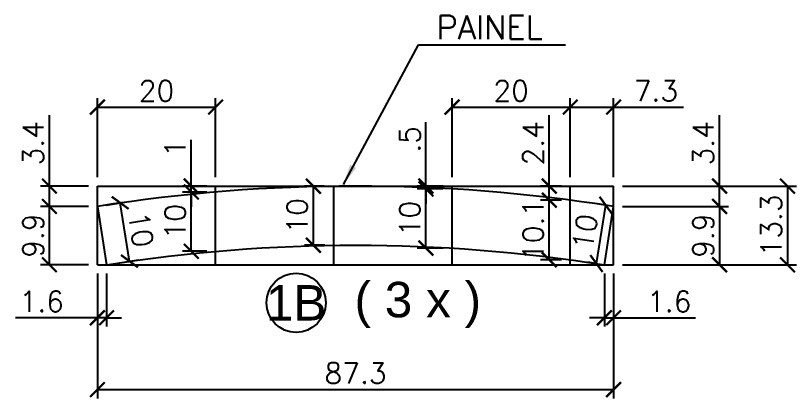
# Model space of a CAD drawing. Extents: x 2582 to 128055, y -26396 to 2611.
# Drawn here: x 3491.6 to 3755.8, y -1682.4 to -1552.8 of the extents above; entities that cross this region are included whole.
import ezdxf
from ezdxf.enums import TextEntityAlignment as Align

# ---------------------------------------------------------------- set-up
doc = ezdxf.new("R2010")
doc.units = 0
doc.header["$PDMODE"] = 35
for name, color, linetype in [('220', 4, 'Continuous'), ('COTA', 241, 'Continuous'), ('Painéis', 200, 'Continuous'), ('Romaneio', 10, 'Continuous')]:
    doc.layers.add(name, color=color, linetype=linetype)
doc.styles.add('ARIAL', font='arial.ttf')
doc.styles.add('COTA TECNICA', font='techl___.ttf', dxfattribs={"height": 10})
doc.styles.add('Romans', font='romans.shx')
doc.dimstyles.new('Cota Seção (2x)', dxfattribs={"dimtxt": 7, "dimasz": 5, "dimexe": 3, "dimexo": 3, "dimgap": 2, "dimtad": 3, "dimdec": 1, "dimlfac": 0.5, "dimzin": 12, "dimdsep": 46, "dimtxsty": 'Romans', "dimblk": 'ARCHTICK', "dimcen": 0, "dimclrd": 4, "dimclre": 4, "dimclrt": 1, "dimadec": 1, "dimazin": 3, "dimtfac": 1, "dimtdec": 1, "dimtmove": 0, "dimatfit": 3, "dimldrblk": 'OBLIQUE', "dimfxl": 1, "dimtolj": 1, "dimtzin": 12, "dimarcsym": 0})
doc.dimstyles.new('PAINEL', dxfattribs={"dimtxt": 10, "dimasz": 3, "dimexe": 3, "dimexo": 3, "dimgap": 3, "dimtad": 1, "dimdec": 1, "dimzin": 12, "dimdsep": 46, "dimtxsty": 'COTA TECNICA', "dimblk1": 'OBLIQUE', "dimblk2": 'OBLIQUE', "dimsah": 1, "dimcen": 0.9, "dimclrd": 4, "dimclre": 4, "dimclrt": 240, "dimadec": 1, "dimazin": 3, "dimtfac": 1, "dimtdec": 1, "dimtmove": 0, "dimatfit": 3, "dimfxl": 1, "dimtolj": 1, "dimtzin": 12, "dimarcsym": 0})

# ---------------------------------------------------------------- blocks, each defined once
blk = doc.blocks.new('_ArchTick')
at = {"color": 0, "linetype": 'ByBlock', "const_width": 0.15}
blk.add_lwpolyline([(-0.5, -0.5), (0.5, 0.5)], dxfattribs=at)
blk = doc.blocks.new('*D489')
at = {"layer": '220', "color": 4, "lineweight": -2, "transparency": 16777216}
for p, q in [((3519.28, -1607.55), (3519.28, -1580.81)), ((3559.28, -1607.55), (3559.28, -1580.81)), ((3519.28, -1583.81), (3559.28, -1583.81))]:
    blk.add_line(p, q, dxfattribs=at)
at = {"layer": 'Defpoints', "color": 0, "transparency": 16777216}
for p in [(3559.28, -1583.81), (3519.28, -1610.55), (3559.28, -1610.55)]:
    blk.add_point(p, dxfattribs=at)
at = {"layer": '220', "color": 4, "lineweight": -2, "transparency": 16777216, "xscale": 5, "yscale": 5, "zscale": 5, "rotation": 180}
blk.add_blockref('_ArchTick', (3519.28, -1583.81), dxfattribs=at)
at = {"layer": '220', "color": 4, "lineweight": -2, "transparency": 16777216, "xscale": 5, "yscale": 5, "zscale": 5}
blk.add_blockref('_ArchTick', (3559.28, -1583.81), dxfattribs=at)
at = {"layer": '220', "color": 1, "transparency": 16777216, "insert": (3539.28, -1578.31), "char_height": 7, "attachment_point": 5, "style": 'Romans'}
blk.add_mtext('\\A1;20', dxfattribs=at)
blk = doc.blocks.new('_Oblique')
at = {"color": 0, "linetype": 'ByBlock', "lineweight": -2}
blk.add_line((-0.5, -0.5), (0.5, 0.5), dxfattribs=at)
blk = doc.blocks.new('*D490')
at = {"layer": '220', "color": 4, "lineweight": -2, "transparency": 16777216}
for p, q in [((3639.28, -1607.55), (3639.28, -1580.81)), ((3679.28, -1607.55), (3679.28, -1580.81)), ((3639.28, -1583.81), (3679.28, -1583.81))]:
    blk.add_line(p, q, dxfattribs=at)
at = {"layer": 'Defpoints', "color": 0, "transparency": 16777216}
for p in [(3679.28, -1583.81), (3639.28, -1610.55), (3679.28, -1610.55)]:
    blk.add_point(p, dxfattribs=at)
at = {"layer": '220', "color": 4, "lineweight": -2, "transparency": 16777216, "xscale": 5, "yscale": 5, "zscale": 5, "rotation": 180}
blk.add_blockref('_ArchTick', (3639.28, -1583.81), dxfattribs=at)
at = {"layer": '220', "color": 4, "lineweight": -2, "transparency": 16777216, "xscale": 5, "yscale": 5, "zscale": 5}
blk.add_blockref('_ArchTick', (3679.28, -1583.81), dxfattribs=at)
at = {"layer": '220', "color": 1, "transparency": 16777216, "insert": (3659.28, -1578.31), "char_height": 7, "attachment_point": 5, "style": 'Romans'}
blk.add_mtext('\\A1;20', dxfattribs=at)
blk = doc.blocks.new('*D491')
at = {"layer": '220', "color": 4, "lineweight": -2, "transparency": 16777216}
for p, q in [((3679.28, -1607.55), (3679.28, -1580.81)), ((3693.95, -1607.55), (3693.95, -1580.81)), ((3679.28, -1583.81), (3693.95, -1583.81)), ((3693.95, -1583.81), (3717.62, -1583.81))]:
    blk.add_line(p, q, dxfattribs=at)
at = {"layer": 'Defpoints', "color": 0, "transparency": 16777216}
for p in [(3693.95, -1583.81), (3679.28, -1610.55), (3693.95, -1610.55)]:
    blk.add_point(p, dxfattribs=at)
at = {"layer": '220', "color": 4, "lineweight": -2, "transparency": 16777216, "xscale": 5, "yscale": 5, "zscale": 5, "rotation": 180}
blk.add_blockref('_ArchTick', (3679.28, -1583.81), dxfattribs=at)
at = {"layer": '220', "color": 4, "lineweight": -2, "transparency": 16777216, "xscale": 5, "yscale": 5, "zscale": 5}
blk.add_blockref('_ArchTick', (3693.95, -1583.81), dxfattribs=at)
at = {"layer": '220', "color": 1, "transparency": 16777216, "insert": (3708.29, -1578.31), "char_height": 7, "attachment_point": 5, "style": 'Romans'}
blk.add_mtext('\\A1;7.3', dxfattribs=at)
blk = doc.blocks.new('*D492')
at = {"layer": '220', "color": 4, "lineweight": -2, "transparency": 16777216}
for p, q in [((3729.81, -1610.55), (3729.81, -1586.55)), ((3696.95, -1610.55), (3732.81, -1610.55)), ((3729.81, -1617.44), (3729.81, -1610.55)), ((3696.95, -1617.44), (3732.81, -1617.44))]:
    blk.add_line(p, q, dxfattribs=at)
at = {"layer": 'Defpoints', "color": 0, "transparency": 16777216}
for p in [(3693.95, -1610.55), (3729.81, -1610.55), (3693.95, -1617.44)]:
    blk.add_point(p, dxfattribs=at)
at = {"layer": '220', "color": 4, "lineweight": -2, "transparency": 16777216, "xscale": 5, "yscale": 5, "zscale": 5}
for p, rotation in [((3729.81, -1610.55), 90), ((3729.81, -1617.44), 270)]:
    blk.add_blockref('_ArchTick', p, dxfattribs=dict(at, rotation=rotation))
at = {"layer": '220', "color": 1, "transparency": 16777216, "insert": (3724.31, -1596.05), "char_height": 7, "attachment_point": 5, "rotation": 90, "style": 'Romans'}
blk.add_mtext('\\A1;3.4', dxfattribs=at)
blk = doc.blocks.new('*D493')
at = {"layer": '220', "color": 4, "lineweight": -2, "transparency": 16777216}
for p, q in [((3696.95, -1617.44), (3732.81, -1617.44)), ((3729.81, -1617.44), (3729.81, -1637.19)), ((3696.95, -1637.19), (3732.81, -1637.19))]:
    blk.add_line(p, q, dxfattribs=at)
at = {"layer": 'Defpoints', "color": 0, "transparency": 16777216}
for p in [(3693.95, -1617.44), (3693.95, -1637.19), (3729.81, -1637.19)]:
    blk.add_point(p, dxfattribs=at)
at = {"layer": '220', "color": 4, "lineweight": -2, "transparency": 16777216, "xscale": 5, "yscale": 5, "zscale": 5}
for p, rotation in [((3729.81, -1617.44), 90), ((3729.81, -1637.19), 270)]:
    blk.add_blockref('_ArchTick', p, dxfattribs=dict(at, rotation=rotation))
at = {"layer": '220', "color": 1, "transparency": 16777216, "insert": (3724.31, -1627.32), "char_height": 7, "attachment_point": 5, "rotation": 90, "style": 'Romans'}
blk.add_mtext('\\A1;9.9', dxfattribs=at)
blk = doc.blocks.new('*D494')
at = {"layer": '220', "color": 4, "lineweight": -2, "transparency": 16777216}
for p, q in [((3690.82, -1640.19), (3690.82, -1658.14)), ((3693.95, -1640.19), (3693.95, -1658.14)), ((3690.82, -1655.14), (3685.82, -1655.14)), ((3690.82, -1655.14), (3693.95, -1655.14)), ((3693.95, -1655.14), (3721.62, -1655.14))]:
    blk.add_line(p, q, dxfattribs=at)
at = {"layer": 'Defpoints', "color": 0, "transparency": 16777216}
for p in [(3690.82, -1637.19), (3693.95, -1637.19), (3693.95, -1655.14)]:
    blk.add_point(p, dxfattribs=at)
at = {"layer": '220', "color": 4, "lineweight": -2, "transparency": 16777216, "xscale": 5, "yscale": 5, "zscale": 5}
blk.add_blockref('_ArchTick', (3690.82, -1655.14), dxfattribs=at)
at = {"layer": '220', "color": 4, "lineweight": -2, "transparency": 16777216, "xscale": 5, "yscale": 5, "zscale": 5, "rotation": 180}
blk.add_blockref('_ArchTick', (3693.95, -1655.14), dxfattribs=at)
at = {"layer": '220', "color": 1, "transparency": 16777216, "insert": (3712.79, -1649.64), "char_height": 7, "attachment_point": 5, "style": 'Romans'}
blk.add_mtext('\\A1;1.6', dxfattribs=at)
blk = doc.blocks.new('*D495')
at = {"layer": '220', "color": 4, "lineweight": -2, "transparency": 16777216}
for p, q in [((3519.28, -1640.19), (3519.28, -1658.14)), ((3522.41, -1640.19), (3522.41, -1658.14)), ((3519.28, -1655.14), (3491.61, -1655.14)), ((3522.41, -1655.14), (3519.28, -1655.14)), ((3522.41, -1655.14), (3527.41, -1655.14))]:
    blk.add_line(p, q, dxfattribs=at)
at = {"layer": 'Defpoints', "color": 0, "transparency": 16777216}
for p in [(3519.28, -1637.19), (3522.41, -1637.19), (3519.28, -1655.14)]:
    blk.add_point(p, dxfattribs=at)
at = {"layer": '220', "color": 4, "lineweight": -2, "transparency": 16777216, "xscale": 5, "yscale": 5, "zscale": 5}
blk.add_blockref('_ArchTick', (3519.28, -1655.14), dxfattribs=at)
at = {"layer": '220', "color": 4, "lineweight": -2, "transparency": 16777216, "xscale": 5, "yscale": 5, "zscale": 5, "rotation": 180}
blk.add_blockref('_ArchTick', (3522.41, -1655.14), dxfattribs=at)
at = {"layer": '220', "color": 1, "transparency": 16777216, "insert": (3500.45, -1649.64), "char_height": 7, "attachment_point": 5, "style": 'Romans'}
blk.add_mtext('\\A1;1.6', dxfattribs=at)
blk = doc.blocks.new('*D496')
at = {"layer": '220', "color": 4, "lineweight": -2, "transparency": 16777216}
for p, q in [((3519.28, -1640.19), (3519.28, -1682.44)), ((3693.95, -1640.19), (3693.95, -1682.44)), ((3519.28, -1679.44), (3693.95, -1679.44))]:
    blk.add_line(p, q, dxfattribs=at)
at = {"layer": 'Defpoints', "color": 0, "transparency": 16777216}
for p in [(3519.28, -1637.19), (3693.95, -1637.19), (3693.95, -1679.44)]:
    blk.add_point(p, dxfattribs=at)
at = {"layer": '220', "color": 4, "lineweight": -2, "transparency": 16777216, "xscale": 5, "yscale": 5, "zscale": 5, "rotation": 180}
blk.add_blockref('_ArchTick', (3519.28, -1679.44), dxfattribs=at)
at = {"layer": '220', "color": 4, "lineweight": -2, "transparency": 16777216, "xscale": 5, "yscale": 5, "zscale": 5}
blk.add_blockref('_ArchTick', (3693.95, -1679.44), dxfattribs=at)
at = {"layer": '220', "color": 1, "transparency": 16777216, "insert": (3606.62, -1673.94), "char_height": 7, "attachment_point": 5, "style": 'Romans'}
blk.add_mtext('\\A1;87.3', dxfattribs=at)
blk = doc.blocks.new('*D497')
at = {"layer": '220', "color": 4, "lineweight": -2, "transparency": 16777216}
for p, q in [((3551.06, -1610.55), (3551.06, -1594.88)), ((3556.28, -1610.55), (3548.06, -1610.55)), ((3551.06, -1612.57), (3551.06, -1610.55)), ((3556.28, -1612.57), (3548.06, -1612.57)), ((3551.06, -1612.57), (3551.06, -1617.57))]:
    blk.add_line(p, q, dxfattribs=at)
at = {"layer": 'Defpoints', "color": 0, "transparency": 16777216}
for p in [(3551.06, -1610.55), (3559.28, -1610.55), (3559.28, -1612.57)]:
    blk.add_point(p, dxfattribs=at)
at = {"layer": '220', "color": 4, "lineweight": -2, "transparency": 16777216, "xscale": 5, "yscale": 5, "zscale": 5}
for p, rotation in [((3551.06, -1610.55), 270), ((3551.06, -1612.57), 90)]:
    blk.add_blockref('_ArchTick', p, dxfattribs=dict(at, rotation=rotation))
at = {"layer": '220', "color": 1, "transparency": 16777216, "insert": (3545.56, -1597.72), "char_height": 7, "attachment_point": 5, "rotation": 90, "style": 'Romans'}
blk.add_mtext('\\A1;1', dxfattribs=at)
blk = doc.blocks.new('*D498')
at = {"layer": '220', "color": 4, "lineweight": -2, "transparency": 16777216}
for p, q in [((3556.28, -1612.57), (3548.06, -1612.57)), ((3551.06, -1632.64), (3551.06, -1612.57)), ((3556.28, -1632.64), (3548.06, -1632.64))]:
    blk.add_line(p, q, dxfattribs=at)
at = {"layer": 'Defpoints', "color": 0, "transparency": 16777216}
for p in [(3551.06, -1612.57), (3559.28, -1612.57), (3559.28, -1632.64)]:
    blk.add_point(p, dxfattribs=at)
at = {"layer": '220', "color": 4, "lineweight": -2, "transparency": 16777216, "xscale": 5, "yscale": 5, "zscale": 5}
for p, rotation in [((3551.06, -1612.57), 90), ((3551.06, -1632.64), 270)]:
    blk.add_blockref('_ArchTick', p, dxfattribs=dict(at, rotation=rotation))
at = {"layer": '220', "color": 1, "transparency": 16777216, "insert": (3545.56, -1622.6), "char_height": 7, "attachment_point": 5, "rotation": 90, "style": 'Romans'}
blk.add_mtext('\\A1;10', dxfattribs=at)
blk = doc.blocks.new('*D499')
at = {"layer": '220', "color": 4, "lineweight": -2, "transparency": 16777216}
for p, q in [((3596.01, -1610.6), (3589.39, -1610.6)), ((3592.39, -1630.6), (3592.39, -1610.6)), ((3596.28, -1630.6), (3589.39, -1630.6))]:
    blk.add_line(p, q, dxfattribs=at)
at = {"layer": 'Defpoints', "color": 0, "transparency": 16777216}
for p in [(3592.39, -1610.6), (3599.01, -1610.6), (3599.28, -1630.6)]:
    blk.add_point(p, dxfattribs=at)
at = {"layer": '220', "color": 4, "lineweight": -2, "transparency": 16777216, "xscale": 5, "yscale": 5, "zscale": 5}
for p, rotation in [((3592.39, -1610.6), 90), ((3592.39, -1630.6), 270)]:
    blk.add_blockref('_ArchTick', p, dxfattribs=dict(at, rotation=rotation))
at = {"layer": '220', "color": 1, "transparency": 16777216, "insert": (3586.89, -1620.6), "char_height": 7, "attachment_point": 5, "rotation": 90, "style": 'Romans'}
blk.add_mtext('\\A1;10', dxfattribs=at)
blk = doc.blocks.new('*D500')
at = {"layer": '220', "color": 4, "lineweight": -2, "transparency": 16777216}
for p, q in [((3636.28, -1611.51), (3627.47, -1611.51)), ((3630.47, -1631.55), (3630.47, -1611.51)), ((3636.28, -1631.55), (3627.47, -1631.55))]:
    blk.add_line(p, q, dxfattribs=at)
at = {"layer": 'Defpoints', "color": 0, "transparency": 16777216}
for p in [(3630.47, -1611.51), (3639.28, -1611.51), (3639.28, -1631.55)]:
    blk.add_point(p, dxfattribs=at)
at = {"layer": '220', "color": 4, "lineweight": -2, "transparency": 16777216, "xscale": 5, "yscale": 5, "zscale": 5}
for p, rotation in [((3630.47, -1611.51), 90), ((3630.47, -1631.55), 270)]:
    blk.add_blockref('_ArchTick', p, dxfattribs=dict(at, rotation=rotation))
at = {"layer": '220', "color": 1, "transparency": 16777216, "insert": (3624.97, -1621.53), "char_height": 7, "attachment_point": 5, "rotation": 90, "style": 'Romans'}
blk.add_mtext('\\A1;10', dxfattribs=at)
blk = doc.blocks.new('*D501')
at = {"layer": '220', "color": 4, "lineweight": -2, "transparency": 16777216}
for p, q in [((3630.47, -1610.55), (3630.47, -1588.88)), ((3636.28, -1610.55), (3627.47, -1610.55)), ((3636.28, -1611.51), (3627.47, -1611.51)), ((3630.47, -1611.51), (3630.47, -1610.55)), ((3630.47, -1611.51), (3630.47, -1616.51))]:
    blk.add_line(p, q, dxfattribs=at)
at = {"layer": 'Defpoints', "color": 0, "transparency": 16777216}
for p in [(3630.47, -1610.55), (3639.28, -1610.55), (3639.28, -1611.51)]:
    blk.add_point(p, dxfattribs=at)
at = {"layer": '220', "color": 4, "lineweight": -2, "transparency": 16777216, "xscale": 5, "yscale": 5, "zscale": 5}
for p, rotation in [((3630.47, -1610.55), 270), ((3630.47, -1611.51), 90)]:
    blk.add_blockref('_ArchTick', p, dxfattribs=dict(at, rotation=rotation))
at = {"layer": '220', "color": 1, "transparency": 16777216, "insert": (3624.97, -1594.72), "char_height": 7, "attachment_point": 5, "rotation": 90, "style": 'Romans'}
blk.add_mtext('\\A1;.5', dxfattribs=at)
blk = doc.blocks.new('*D502')
at = {"layer": '220', "color": 4, "lineweight": -2, "transparency": 16777216}
for p, q in [((3676.28, -1615.31), (3669.19, -1615.31)), ((3672.19, -1635.49), (3672.19, -1615.31)), ((3676.28, -1635.49), (3669.19, -1635.49))]:
    blk.add_line(p, q, dxfattribs=at)
at = {"layer": 'Defpoints', "color": 0, "transparency": 16777216}
for p in [(3672.19, -1615.31), (3679.28, -1615.31), (3679.28, -1635.49)]:
    blk.add_point(p, dxfattribs=at)
at = {"layer": '220', "color": 4, "lineweight": -2, "transparency": 16777216, "xscale": 5, "yscale": 5, "zscale": 5}
for p, rotation in [((3672.19, -1615.31), 90), ((3672.19, -1635.49), 270)]:
    blk.add_blockref('_ArchTick', p, dxfattribs=dict(at, rotation=rotation))
at = {"layer": '220', "color": 1, "transparency": 16777216, "insert": (3666.69, -1625.4), "char_height": 7, "attachment_point": 5, "rotation": 90, "style": 'Romans'}
blk.add_mtext('\\A1;10.1', dxfattribs=at)
blk = doc.blocks.new('*D503')
at = {"layer": '220', "color": 4, "lineweight": -2, "transparency": 16777216}
for p, q in [((3672.19, -1610.55), (3672.19, -1586.55)), ((3676.28, -1610.55), (3669.19, -1610.55)), ((3672.19, -1615.31), (3672.19, -1610.55)), ((3676.28, -1615.31), (3669.19, -1615.31))]:
    blk.add_line(p, q, dxfattribs=at)
at = {"layer": 'Defpoints', "color": 0, "transparency": 16777216}
for p in [(3672.19, -1610.55), (3679.28, -1610.55), (3679.28, -1615.31)]:
    blk.add_point(p, dxfattribs=at)
at = {"layer": '220', "color": 4, "lineweight": -2, "transparency": 16777216, "xscale": 5, "yscale": 5, "zscale": 5}
for p, rotation in [((3672.19, -1610.55), 90), ((3672.19, -1615.31), 270)]:
    blk.add_blockref('_ArchTick', p, dxfattribs=dict(at, rotation=rotation))
at = {"layer": '220', "color": 1, "transparency": 16777216, "insert": (3666.69, -1596.05), "char_height": 7, "attachment_point": 5, "rotation": 90, "style": 'Romans'}
blk.add_mtext('\\A1;2.4', dxfattribs=at)
blk = doc.blocks.new('*D504')
at = {"layer": '220', "color": 4, "lineweight": -2, "transparency": 16777216}
for p, q in [((3690.99, -1616.97), (3688.31, -1616.54)), ((3688.14, -1636.77), (3691.28, -1617.01)), ((3687.86, -1636.72), (3685.18, -1636.3))]:
    blk.add_line(p, q, dxfattribs=at)
at = {"layer": 'Defpoints', "color": 0, "transparency": 16777216}
for p in [(3691.28, -1617.01), (3693.95, -1617.44), (3690.82, -1637.19)]:
    blk.add_point(p, dxfattribs=at)
at = {"layer": '220', "color": 4, "lineweight": -2, "transparency": 16777216, "xscale": 5, "yscale": 5, "zscale": 5}
for p, rotation in [((3691.28, -1617.01), 80.98214012260736), ((3688.14, -1636.77), 260.9821401226073)]:
    blk.add_blockref('_ArchTick', p, dxfattribs=dict(at, rotation=rotation))
at = {"layer": '220', "color": 1, "transparency": 16777216, "insert": (3684.28, -1626.03), "char_height": 7, "attachment_point": 5, "rotation": 80.9821, "style": 'Romans'}
blk.add_mtext('\\A1;10', dxfattribs=at)
blk = doc.blocks.new('*D505')
at = {"layer": '220', "color": 4, "lineweight": -2, "transparency": 16777216}
for p, q in [((3522.24, -1616.97), (3529.97, -1615.74)), ((3530.14, -1635.97), (3527, -1616.21)), ((3525.38, -1636.72), (3533.1, -1635.5))]:
    blk.add_line(p, q, dxfattribs=at)
at = {"layer": 'Defpoints', "color": 0, "transparency": 16777216}
for p in [(3527, -1616.21), (3519.28, -1617.44), (3522.41, -1637.19)]:
    blk.add_point(p, dxfattribs=at)
at = {"layer": '220', "color": 4, "lineweight": -2, "transparency": 16777216, "xscale": 5, "yscale": 5, "zscale": 5}
for p, rotation in [((3527, -1616.21), 99.01785987739561), ((3530.14, -1635.97), 279.0178598773956)]:
    blk.add_blockref('_ArchTick', p, dxfattribs=dict(at, rotation=rotation))
at = {"layer": '220', "color": 1, "transparency": 16777216, "insert": (3534, -1625.23), "char_height": 7, "attachment_point": 5, "rotation": 279.0179, "style": 'Romans'}
blk.add_mtext('\\A1;10', dxfattribs=at)
blk = doc.blocks.new('*D506')
at = {"layer": '220', "color": 4, "lineweight": -2, "transparency": 16777216}
for p, q in [((3516.28, -1617.44), (3500.04, -1617.44)), ((3503.04, -1637.19), (3503.04, -1617.44)), ((3516.28, -1637.19), (3500.04, -1637.19))]:
    blk.add_line(p, q, dxfattribs=at)
at = {"layer": 'Defpoints', "color": 0, "transparency": 16777216}
for p in [(3503.04, -1617.44), (3519.28, -1617.44), (3519.28, -1637.19)]:
    blk.add_point(p, dxfattribs=at)
at = {"layer": '220', "color": 4, "lineweight": -2, "transparency": 16777216, "xscale": 5, "yscale": 5, "zscale": 5}
for p, rotation in [((3503.04, -1617.44), 90), ((3503.04, -1637.19), 270)]:
    blk.add_blockref('_ArchTick', p, dxfattribs=dict(at, rotation=rotation))
at = {"layer": '220', "color": 1, "transparency": 16777216, "insert": (3497.54, -1627.32), "char_height": 7, "attachment_point": 5, "rotation": 90, "style": 'Romans'}
blk.add_mtext('\\A1;9.9', dxfattribs=at)
blk = doc.blocks.new('*D507')
at = {"layer": '220', "color": 4, "lineweight": -2, "transparency": 16777216}
for p, q in [((3503.04, -1610.55), (3503.04, -1586.55)), ((3516.28, -1610.55), (3500.04, -1610.55)), ((3503.04, -1617.44), (3503.04, -1610.55)), ((3516.28, -1617.44), (3500.04, -1617.44))]:
    blk.add_line(p, q, dxfattribs=at)
at = {"layer": 'Defpoints', "color": 0, "transparency": 16777216}
for p in [(3503.04, -1610.55), (3519.28, -1610.55), (3519.28, -1617.44)]:
    blk.add_point(p, dxfattribs=at)
at = {"layer": '220', "color": 4, "lineweight": -2, "transparency": 16777216, "xscale": 5, "yscale": 5, "zscale": 5}
for p, rotation in [((3503.04, -1610.55), 90), ((3503.04, -1617.44), 270)]:
    blk.add_blockref('_ArchTick', p, dxfattribs=dict(at, rotation=rotation))
at = {"layer": '220', "color": 1, "transparency": 16777216, "insert": (3497.54, -1596.05), "char_height": 7, "attachment_point": 5, "rotation": 90, "style": 'Romans'}
blk.add_mtext('\\A1;3.4', dxfattribs=at)
blk = doc.blocks.new('*D508')
at = {"layer": '220', "color": 4, "lineweight": -2, "transparency": 16777216}
for p, q in [((3696.95, -1610.55), (3755.8, -1610.55)), ((3752.8, -1610.55), (3752.8, -1637.19)), ((3696.95, -1637.19), (3755.8, -1637.19))]:
    blk.add_line(p, q, dxfattribs=at)
at = {"layer": 'Defpoints', "color": 0, "transparency": 16777216}
for p in [(3693.95, -1610.55), (3693.95, -1637.19), (3752.8, -1637.19)]:
    blk.add_point(p, dxfattribs=at)
at = {"layer": '220', "color": 4, "lineweight": -2, "transparency": 16777216, "xscale": 5, "yscale": 5, "zscale": 5}
for p, rotation in [((3752.8, -1610.55), 90), ((3752.8, -1637.19), 270)]:
    blk.add_blockref('_ArchTick', p, dxfattribs=dict(at, rotation=rotation))
at = {"layer": '220', "color": 1, "transparency": 16777216, "insert": (3747.3, -1623.87), "char_height": 7, "attachment_point": 5, "rotation": 90, "style": 'Romans'}
blk.add_mtext('\\A1;13.3', dxfattribs=at)

msp = doc.modelspace()

# ---------------------------------------------------------------- linework, layer by layer
at = {"layer": 'COTA', "linetype": 'ByBlock'}
for p, q in [((3519.28, -1610.55), (3693.95, -1610.55)), ((3519.28, -1637.19), (3519.28, -1610.55)), ((3559.28, -1637.19), (3559.28, -1610.55)), ((3599.28, -1637.19), (3599.28, -1610.55)), ((3639.28, -1637.19), (3639.28, -1610.55)), ((3679.28, -1637.19), (3679.28, -1610.55)), ((3693.95, -1637.19), (3693.95, -1610.55)), ((3519.28, -1637.19), (3693.95, -1637.19))]:
    msp.add_line(p, q, dxfattribs=at)
at = {"layer": 'Painéis'}
msp.add_lwpolyline([(3690.82, -1637.19), (3693.95, -1617.44, 0.078859), (3519.28, -1617.44), (3522.41, -1637.19, -0.078859)], format="xyb", close=True, dxfattribs=at)
at = {"layer": 'Romaneio', "color": 1, "linetype": 'ByBlock'}
msp.add_circle((3586.53, -1650.07), 10, dxfattribs=at)

# ---------------------------------------------------------------- texts
at = {"color": 240, "insert": (3670.03, -1560.82), "char_height": 8, "attachment_point": 9, "style": 'Romans'}
msp.add_mtext('\\A1;PAINEL', dxfattribs=at)
at = {"layer": 'Romaneio', "color": 255, "linetype": 'ByBlock', "style": 'ARIAL'}
for s, p in [('( 3 x )', (3627.7, -1648.98)), ('1B', (3586.53, -1650.07))]:
    msp.add_text(s, height=12, dxfattribs=at).set_placement(p, align=Align.MIDDLE_CENTER)

# ---------------------------------------------------------------- dimensions: what is measured, and where the dimension line sits
at = {"layer": '220'}
for base, p1, p2, picture, middle in [((3559.28, -1583.81), (3519.28, -1610.55), (3559.28, -1610.55), '*D489', (3539.28, -1578.31)), ((3679.28, -1583.81), (3639.28, -1610.55), (3679.28, -1610.55), '*D490', (3659.28, -1578.31)), ((3693.95, -1583.81), (3679.28, -1610.55), (3693.95, -1610.55), '*D491', (3708.29, -1578.31)), ((3519.28, -1655.14), (3522.41, -1637.19), (3519.28, -1637.19), '*D495', (3500.45, -1649.64)), ((3693.95, -1679.44), (3519.28, -1637.19), (3693.95, -1637.19), '*D496', (3606.62, -1673.94)), ((3693.95, -1655.14), (3690.82, -1637.19), (3693.95, -1637.19), '*D494', (3712.79, -1649.64))]:
    dim = msp.add_linear_dim(base=base, p1=p1, p2=p2, dimstyle='Cota Seção (2x)', dxfattribs=at)
    dim.commit()
    dim.dimension.update_dxf_attribs({"geometry": picture, "text_midpoint": middle})
for base, p1, p2, picture, middle in [((3503.04, -1610.55), (3519.28, -1617.44), (3519.28, -1610.55), '*D507', (3497.54, -1596.05)), ((3672.19, -1610.55), (3679.28, -1615.31), (3679.28, -1610.55), '*D503', (3666.69, -1596.05)), ((3729.81, -1610.55), (3693.95, -1617.44), (3693.95, -1610.55), '*D492', (3724.31, -1596.05)), ((3630.47, -1610.55), (3639.28, -1611.51), (3639.28, -1610.55), '*D501', (3624.97, -1594.72)), ((3551.06, -1610.55), (3559.28, -1612.57), (3559.28, -1610.55), '*D497', (3545.56, -1597.72)), ((3592.39, -1610.6), (3599.28, -1630.6), (3599.01, -1610.6), '*D499', (3586.89, -1620.6)), ((3630.47, -1611.51), (3639.28, -1631.55), (3639.28, -1611.51), '*D500', (3624.97, -1621.53)), ((3752.8, -1637.19), (3693.95, -1610.55), (3693.95, -1637.19), '*D508', (3747.3, -1623.87)), ((3551.06, -1612.57), (3559.28, -1632.64), (3559.28, -1612.57), '*D498', (3545.56, -1622.6)), ((3503.04, -1617.44), (3519.28, -1637.19), (3519.28, -1617.44), '*D506', (3497.54, -1627.32)), ((3729.81, -1637.19), (3693.95, -1617.44), (3693.95, -1637.19), '*D493', (3724.31, -1627.32))]:
    dim = msp.add_linear_dim(base=base, p1=p1, p2=p2, angle=90, dimstyle='Cota Seção (2x)', dxfattribs=at)
    dim.commit()
    dim.dimension.update_dxf_attribs({"geometry": picture, "text_midpoint": middle})
for p1, p2, distance, picture, middle in [((3522.41, -1637.19), (3519.28, -1617.44), -7.82, '*D505', (3534, -1625.23)), ((3690.82, -1637.19), (3693.95, -1617.44), 2.71, '*D504', (3684.28, -1626.03))]:
    dim = msp.add_aligned_dim(p1=p1, p2=p2, distance=distance, dimstyle='Cota Seção (2x)', dxfattribs=at)
    dim.commit()
    dim.dimension.update_dxf_attribs({"geometry": picture, "text_midpoint": middle})
dim = msp.add_linear_dim(base=(3672.19, -1615.31), p1=(3679.28, -1635.49), p2=(3679.28, -1615.31), angle=90, dimstyle='Cota Seção (2x)', dxfattribs=at)
dim.commit()
dim.dimension.update_dxf_attribs({"geometry": '*D502', "text_midpoint": (3672.19, -1625.4), "dimtype": 160})

# ---------------------------------------------------------------- leaders
at = {"annotation_type": 0, "has_hookline": 1, "hookline_direction": 1, "horizontal_direction": (-1, 0, 0)}
msp.add_leader([(3602.53, -1610.03), (3627.93, -1562.67), (3673.62, -1562.67)], dimstyle='PAINEL', override={"dimasz": 7}, dxfattribs=at)

doc.saveas('drawing.dxf')
